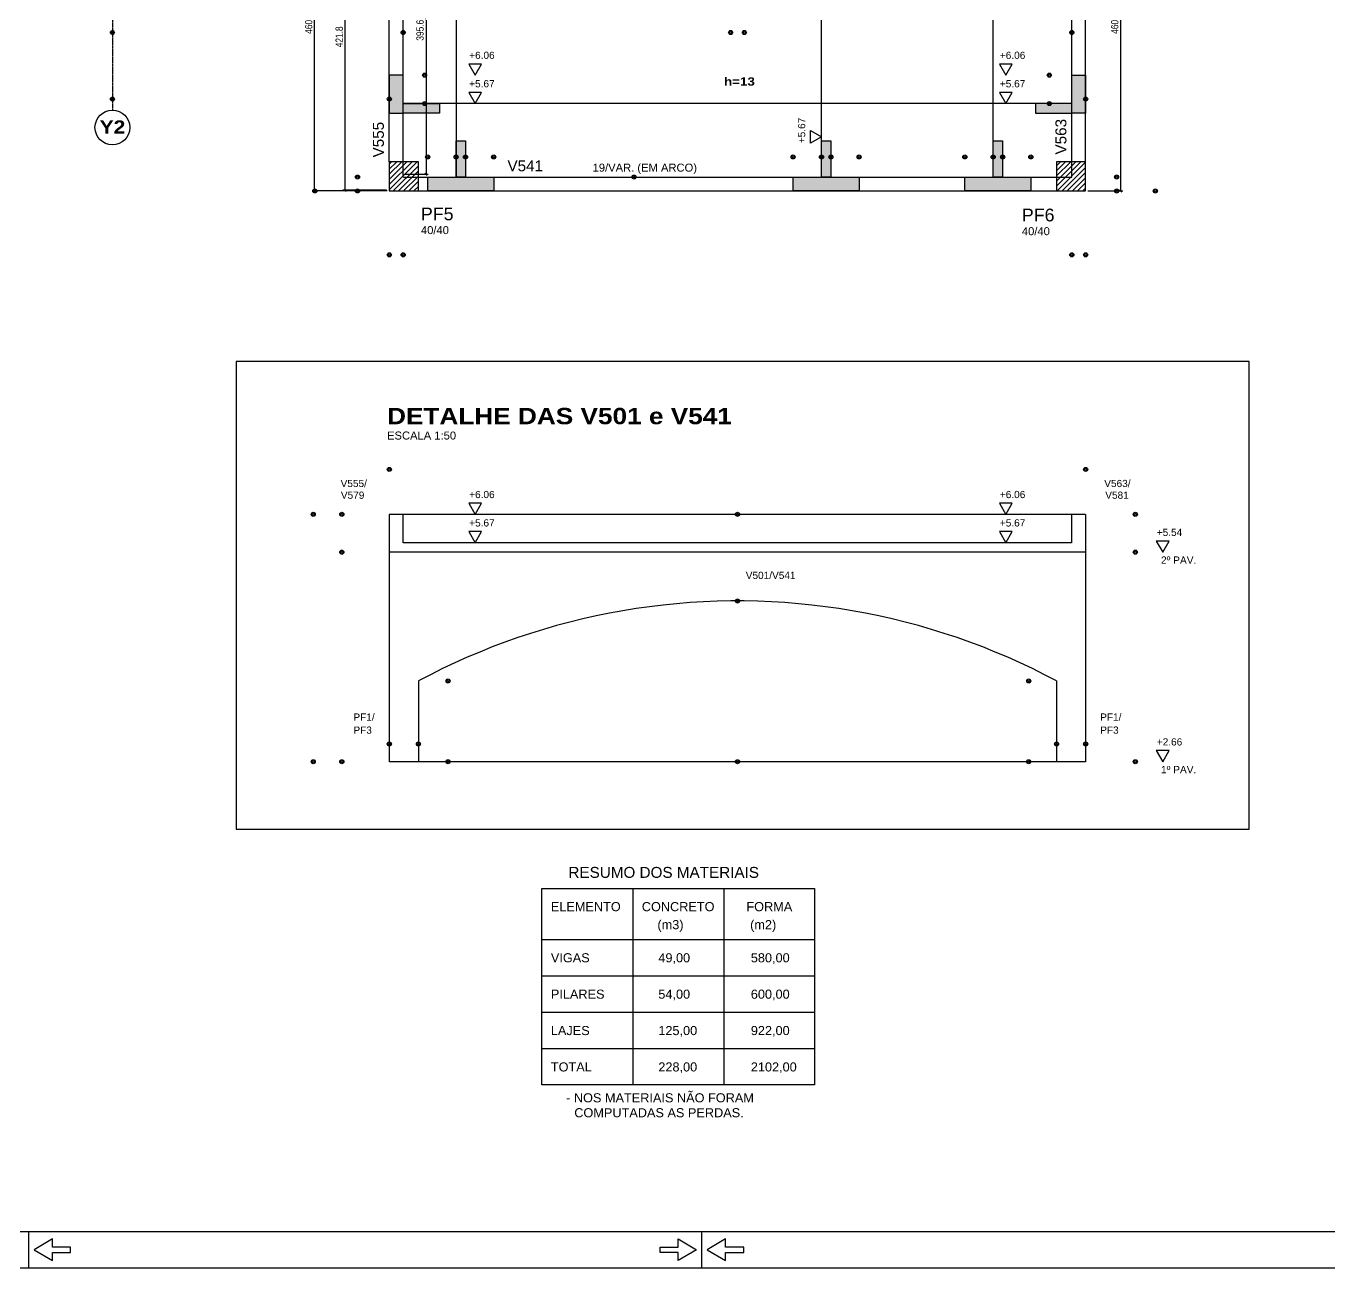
# Model space of a CAD drawing. Extents: x -15895 to 12929, y -2522 to 15173.
# Drawn here: x -13653 to -11863, y 10673 to 12380 of the extents above; entities that cross this region are included whole.
import ezdxf

# ---------------------------------------------------------------- set-up
doc = ezdxf.new("R2010")
doc.units = 0
doc.header["$PDMODE"] = 35
doc.header["$PDSIZE"] = -10
for name, pattern in [('ESTILO_TQS_0002', [0.4, 0.1, -0.3]), ('ESTILO_TQS_0006', [0.3, 0.2, -0.1]), ('ESTILO_TQS_0007', [2.1, 1.5, -0.2, 0.2, -0.2])]:
    doc.linetypes.add(name, pattern=pattern)
for name, color, linetype in [('COTA', 241, 'Continuous'), ('MTH-14', 2, 'Continuous'), ('MTH-179', 1, 'Continuous'), ('MTH-201', 4, 'Continuous'), ('MTH-224', 4, 'Continuous'), ('MTH-230', 1, 'Continuous'), ('MTH-DIM-PILAR', 3, 'Continuous'), ('MTH-DIM-VIGA', 3, 'Continuous'), ('MTH-EIXO-214', 4, 'Continuous'), ('MTH-FACE-VIGA', 7, 'Continuous'), ('MTH-HACHURA-PILAR', 1, 'Continuous'), ('MTH-LINHA-SEÇÃO', 16, 'Continuous'), ('MTH-MARGEM', 5, 'Continuous'), ('MTH-PILAR-MORRE', 5, 'Continuous'), ('MTH-SIMB_COTA', 3, 'Continuous'), ('MTH-SOMBRA21', 150, 'Continuous'), ('MTH-TIT1-PILAR', 5, 'Continuous'), ('MTH-TIT1-VIGA', 5, 'Continuous'), ('MTH-TXT', 4, 'Continuous'), ('MTH-TXT-NEGRITO', 5, 'Continuous'), ('MTH-TXT-NOTAS', 3, 'Continuous'), ('MTH-TXT2', 5, 'Continuous'), ('MTH-VIGA-INVERTIDA', 7, 'ESTILO_TQS_0002')]:
    doc.layers.add(name, color=color, linetype=linetype)
doc.styles.add('COTA TECNICA', font='techl___.ttf', dxfattribs={"height": 10})
doc.styles.add('TQS_ARIAL', font='arial.ttf')
doc.styles.add('TQS_ARIAL_BLACK', font='ariblk.ttf')
doc.dimstyles.new('PAINEL', dxfattribs={"dimtxt": 10, "dimasz": 3, "dimexe": 3, "dimexo": 3, "dimgap": 3, "dimtad": 1, "dimdec": 1, "dimzin": 12, "dimdsep": 46, "dimtxsty": 'COTA TECNICA', "dimblk1": 'OBLIQUE', "dimblk2": 'OBLIQUE', "dimsah": 1, "dimcen": 0.9, "dimclrd": 4, "dimclre": 4, "dimclrt": 240, "dimadec": 1, "dimazin": 3, "dimtfac": 1, "dimtdec": 1, "dimtmove": 0, "dimatfit": 3, "dimfxl": 1, "dimtolj": 1, "dimtzin": 12, "dimarcsym": 0})

# ---------------------------------------------------------------- blocks, each defined once
blk = doc.blocks.new('_Oblique')
at = {"color": 0, "linetype": 'ByBlock', "lineweight": -2}
blk.add_line((-0.5, -0.5), (0.5, 0.5), dxfattribs=at)
blk = doc.blocks.new('*D2027')
at = {"layer": 'COTA', "color": 4, "lineweight": -2, "transparency": 16777216}
for p, q in [((-13157.2, 12575.8), (-13217.9, 12575.8)), ((-13214.9, 12154), (-13214.9, 12575.8)), ((-13158, 12154), (-13217.9, 12154))]:
    blk.add_line(p, q, dxfattribs=at)
at = {"layer": 'Defpoints', "color": 0, "transparency": 16777216}
for p in [(-13214.9, 12575.8), (-13154.2, 12575.8), (-13155, 12154)]:
    blk.add_point(p, dxfattribs=at)
at = {"layer": 'COTA', "color": 4, "lineweight": -2, "transparency": 16777216, "xscale": 3, "yscale": 3, "zscale": 3}
for p, rotation in [((-13214.9, 12575.8), 90), ((-13214.9, 12154), 270)]:
    blk.add_blockref('_Oblique', p, dxfattribs=dict(at, rotation=rotation))
at = {"layer": 'COTA', "color": 240, "transparency": 16777216, "insert": (-13223, 12364.9), "char_height": 10, "attachment_point": 5, "rotation": 90, "style": 'COTA TECNICA'}
blk.add_mtext('\\A1;421.8', dxfattribs=at)
blk = doc.blocks.new('*D2029')
at = {"layer": 'COTA', "color": 4, "lineweight": -2, "transparency": 16777216}
for p, q in [((-13157.2, 12613.7), (-13259.8, 12613.7)), ((-13256.8, 12153.2), (-13256.8, 12613.7)), ((-13157.2, 12153.2), (-13259.8, 12153.2))]:
    blk.add_line(p, q, dxfattribs=at)
at = {"layer": 'Defpoints', "color": 0, "transparency": 16777216}
for p in [(-13256.8, 12613.7), (-13154.2, 12613.7), (-13154.2, 12153.2)]:
    blk.add_point(p, dxfattribs=at)
at = {"layer": 'COTA', "color": 4, "lineweight": -2, "transparency": 16777216, "xscale": 3, "yscale": 3, "zscale": 3}
for p, rotation in [((-13256.8, 12613.7), 90), ((-13256.8, 12153.2), 270)]:
    blk.add_blockref('_Oblique', p, dxfattribs=dict(at, rotation=rotation))
at = {"layer": 'COTA', "color": 240, "transparency": 16777216, "insert": (-13264.9, 12383.4), "char_height": 10, "attachment_point": 5, "rotation": 90, "style": 'COTA TECNICA'}
blk.add_mtext('\\A1;460.5', dxfattribs=at)
blk = doc.blocks.new('*D2030')
at = {"layer": 'COTA', "color": 4, "lineweight": -2, "transparency": 16777216}
for p, q in [((-13132.2, 12571.8), (-13100.7, 12571.8)), ((-13103.7, 12571.8), (-13103.7, 12176.2)), ((-13132.2, 12176.2), (-13100.7, 12176.2))]:
    blk.add_line(p, q, dxfattribs=at)
at = {"layer": 'Defpoints', "color": 0, "transparency": 16777216}
for p in [(-13135.2, 12571.8), (-13135.2, 12176.2), (-13103.7, 12176.2)]:
    blk.add_point(p, dxfattribs=at)
at = {"layer": 'COTA', "color": 4, "lineweight": -2, "transparency": 16777216, "xscale": 3, "yscale": 3, "zscale": 3}
for p, rotation in [((-13103.7, 12571.8), 90), ((-13103.7, 12176.2), 270)]:
    blk.add_blockref('_Oblique', p, dxfattribs=dict(at, rotation=rotation))
at = {"layer": 'COTA', "color": 240, "transparency": 16777216, "insert": (-13111.9, 12374), "char_height": 10, "attachment_point": 5, "rotation": 90, "style": 'COTA TECNICA'}
blk.add_mtext('\\A1;395.6', dxfattribs=at)
blk = doc.blocks.new('*D2031')
at = {"layer": 'COTA', "color": 4, "lineweight": -2, "transparency": 16777216}
for p, q in [((-12194.2, 12613.7), (-12146, 12613.7)), ((-12149, 12153.2), (-12149, 12613.7)), ((-12194.2, 12153.2), (-12146, 12153.2))]:
    blk.add_line(p, q, dxfattribs=at)
at = {"layer": 'Defpoints', "color": 0, "transparency": 16777216}
for p in [(-12197.2, 12613.7), (-12149, 12613.7), (-12197.2, 12153.2)]:
    blk.add_point(p, dxfattribs=at)
at = {"layer": 'COTA', "color": 4, "lineweight": -2, "transparency": 16777216, "xscale": 3, "yscale": 3, "zscale": 3}
for p, rotation in [((-12149, 12613.7), 90), ((-12149, 12153.2), 270)]:
    blk.add_blockref('_Oblique', p, dxfattribs=dict(at, rotation=rotation))
at = {"layer": 'COTA', "color": 240, "transparency": 16777216, "insert": (-12157.1, 12383.4), "char_height": 10, "attachment_point": 5, "rotation": 90, "style": 'COTA TECNICA'}
blk.add_mtext('\\A1;460.5', dxfattribs=at)

msp = doc.modelspace()

# ---------------------------------------------------------------- linework, layer by layer
at = {"layer": 'COTA'}
msp.add_lwpolyline([(-13364.81, 11276.18), (-11972.54, 11276.18), (-11972.54, 11918.69), (-13364.81, 11918.69)], close=True, dxfattribs=at)
at = {"layer": 'MTH-14', "linetype": 'Continuous'}
for p, q in [((-12819.65, 11194.49), (-12819.65, 10924.49)), ((-12694.65, 11194.49), (-12694.65, 10924.49)), ((-12944.65, 11074.49), (-12569.65, 11074.49)), ((-12944.65, 11024.49), (-12569.65, 11024.49))]:
    msp.add_line(p, q, dxfattribs=at)
at = {"layer": 'MTH-179', "linetype": 'Continuous'}
for p, q in [((-13649.64, 10672.93), (-13649.64, 10722.93)), ((-12724.64, 10672.93), (-12724.64, 10722.93)), ((-15894.64, 10672.93), (-8099.64, 10672.93))]:
    msp.add_line(p, q, dxfattribs=at)
for points in [[(-13642.14, 10697.93), (-13617.14, 10682.93), (-13617.14, 10694.18), (-13592.14, 10694.18), (-13592.14, 10701.68), (-13617.14, 10701.68), (-13617.14, 10712.93), (-13642.14, 10697.93)], [(-12732.14, 10697.93), (-12757.14, 10682.93), (-12757.14, 10694.18), (-12782.14, 10694.18), (-12782.14, 10701.68), (-12757.14, 10701.68), (-12757.14, 10712.93), (-12732.14, 10697.93)], [(-12717.14, 10697.93), (-12692.14, 10682.93), (-12692.14, 10694.18), (-12667.14, 10694.18), (-12667.14, 10701.68), (-12692.14, 10701.68), (-12692.14, 10712.93), (-12717.14, 10697.93)]]:
    msp.add_lwpolyline(points, dxfattribs=at)
at = {"layer": 'MTH-201', "linetype": 'ESTILO_TQS_0006'}
msp.add_line((-12197.16, 11368.64), (-13154.16, 11368.64), dxfattribs=at)
at = {"layer": 'MTH-224', "linetype": 'Continuous'}
for points in [[(-13045.09, 12327.53), (-13036.25, 12312.23), (-13027.42, 12327.53), (-13045.09, 12327.53)], [(-12315.77, 12327.53), (-12306.93, 12312.23), (-12298.1, 12327.53), (-12315.77, 12327.53)], [(-13045.09, 12288.53), (-13036.25, 12273.23), (-13027.42, 12288.53), (-13045.09, 12288.53)], [(-12315.77, 12288.53), (-12306.93, 12273.23), (-12298.1, 12288.53), (-12315.77, 12288.53)], [(-12575.54, 12236.39), (-12560.24, 12227.56), (-12575.54, 12218.73), (-12575.54, 12236.39)], [(-13045.09, 11723.94), (-13036.25, 11708.64), (-13027.42, 11723.94), (-13045.09, 11723.94)], [(-12315.77, 11723.94), (-12306.93, 11708.64), (-12298.1, 11723.94), (-12315.77, 11723.94)], [(-13045.09, 11684.94), (-13036.25, 11669.64), (-13027.42, 11684.94), (-13045.09, 11684.94)], [(-12315.77, 11684.94), (-12306.93, 11669.64), (-12298.1, 11684.94), (-12315.77, 11684.94)], [(-12100.1, 11671.94), (-12091.26, 11656.64), (-12082.43, 11671.94), (-12100.1, 11671.94)], [(-12100.1, 11383.94), (-12091.26, 11368.64), (-12082.43, 11383.94), (-12100.1, 11383.94)]]:
    msp.add_lwpolyline(points, dxfattribs=at)
at = {"layer": 'MTH-230', "linetype": 'Continuous'}
msp.add_circle((-13534.66, 12240.34), 24, dxfattribs=at)
at = {"layer": 'MTH-EIXO-214', "linetype": 'ESTILO_TQS_0007'}
msp.add_line((-13534.66, 14881.16), (-13534.66, 12264.34), dxfattribs=at)
at = {"layer": 'MTH-FACE-VIGA', "linetype": 'Continuous'}
for p, q in [((-13154.16, 12193.16), (-13154.16, 12613.66)), ((-12197.16, 12193.16), (-12197.16, 12613.66)), ((-13114.16, 12153.16), (-12237.16, 12153.16)), ((-13154.16, 11708.64), (-13154.16, 11368.64)), ((-12197.16, 11708.64), (-13154.16, 11708.64)), ((-12197.16, 11708.64), (-12197.16, 11368.64)), ((-13114.16, 11479.64), (-13114.16, 11368.64)), ((-12237.16, 11479.64), (-12237.16, 11368.64))]:
    msp.add_line(p, q, dxfattribs=at)
msp.add_lwpolyline([(-12237.16, 11479.64), (-12253.68, 11488.28), (-12270.37, 11496.58), (-12287.23, 11504.54), (-12304.24, 11512.16), (-12321.39, 11519.44), (-12338.7, 11526.38), (-12356.13, 11532.96), (-12373.7, 11539.2), (-12391.39, 11545.08), (-12409.19, 11550.6), (-12427.1, 11555.77), (-12445.1, 11560.58), (-12463.21, 11565.02), (-12481.39, 11569.1), (-12499.66, 11572.82), (-12517.99, 11576.17), (-12536.39, 11579.15), (-12554.85, 11581.75), (-12573.35, 11583.99), (-12591.9, 11585.86), (-12610.48, 11587.35), (-12629.09, 11588.48), (-12647.71, 11589.22), (-12666.35, 11589.6), (-12684.98, 11589.6), (-12703.62, 11589.22), (-12722.24, 11588.48), (-12740.85, 11587.35), (-12759.43, 11585.86), (-12777.97, 11583.99), (-12796.48, 11581.75), (-12814.93, 11579.15), (-12833.33, 11576.17), (-12851.67, 11572.82), (-12869.94, 11569.1), (-12888.12, 11565.02), (-12906.23, 11560.58), (-12924.23, 11555.77), (-12942.14, 11550.6), (-12959.94, 11545.08), (-12977.63, 11539.2), (-12995.2, 11532.96), (-13012.63, 11526.38), (-13029.93, 11519.44), (-13047.09, 11512.16), (-13064.1, 11504.54), (-13080.96, 11496.58), (-13097.64, 11488.28), (-13114.16, 11479.64)], dxfattribs=at)
at = {"layer": 'MTH-HACHURA-PILAR', "linetype": 'Continuous'}
for p, q in [((-13154.16, 12154.75), (-13115.75, 12193.16)), ((-13154.16, 12161.82), (-13122.82, 12193.16)), ((-13154.16, 12168.89), (-13129.89, 12193.16)), ((-13154.16, 12175.96), (-13136.97, 12193.16)), ((-13154.16, 12183.03), (-13144.04, 12193.16)), ((-13154.16, 12190.1), (-13151.11, 12193.16)), ((-13148.68, 12153.16), (-13114.16, 12187.68)), ((-13141.61, 12153.16), (-13114.16, 12180.61)), ((-12237.16, 12159.58), (-12203.59, 12193.16)), ((-12237.16, 12166.65), (-12210.66, 12193.16)), ((-12237.16, 12173.72), (-12217.73, 12193.16)), ((-12237.16, 12180.79), (-12224.8, 12193.16)), ((-12237.16, 12187.86), (-12231.87, 12193.16)), ((-12236.51, 12153.16), (-12197.16, 12192.51)), ((-12229.44, 12153.16), (-12197.16, 12185.44)), ((-12222.37, 12153.16), (-12197.16, 12178.37)), ((-13134.54, 12153.16), (-13114.16, 12173.53)), ((-13127.47, 12153.16), (-13114.16, 12166.46)), ((-13120.4, 12153.16), (-13114.16, 12159.39)), ((-12215.3, 12153.16), (-12197.16, 12171.3)), ((-12208.23, 12153.16), (-12197.16, 12164.22)), ((-12201.16, 12153.16), (-12197.16, 12157.15))]:
    msp.add_line(p, q, dxfattribs=at)
at = {"layer": 'MTH-LINHA-SEÇÃO', "linetype": 'Continuous'}
for p, q in [((-13062.42, 12530.98), (-13062.42, 12172.16)), ((-12324.24, 12172.16), (-12324.24, 12520.32)), ((-12560.24, 12172.16), (-12560.24, 12441.28)), ((-12216.16, 12273.23), (-13135.16, 12273.23))]:
    msp.add_line(p, q, dxfattribs=at)
for points in [[(-13135.16, 12260.23), (-13135.16, 12312.23), (-13154.16, 12312.23), (-13154.16, 12260.23), (-13135.16, 12260.23)], [(-12216.16, 12260.23), (-12216.16, 12312.23), (-12197.16, 12312.23), (-12197.16, 12260.23), (-12216.16, 12260.23)], [(-13135.16, 12273.23), (-13085.16, 12273.23), (-13085.16, 12260.23), (-13135.16, 12260.23), (-13135.16, 12273.23)], [(-12216.16, 12273.23), (-12266.16, 12273.23), (-12266.16, 12260.23), (-12216.16, 12260.23), (-12216.16, 12273.23)], [(-13062.42, 12172.16), (-13062.42, 12222.16), (-13049.42, 12222.16), (-13049.42, 12172.16), (-13062.42, 12172.16)], [(-12560.24, 12172.16), (-12560.24, 12222.16), (-12547.24, 12222.16), (-12547.24, 12172.16), (-12560.24, 12172.16)], [(-12324.24, 12172.16), (-12324.24, 12222.16), (-12311.24, 12222.16), (-12311.24, 12172.16), (-12324.24, 12172.16)], [(-13010.71, 12153.16), (-13101.42, 12153.16), (-13101.42, 12172.16), (-13010.71, 12172.16), (-13010.71, 12153.16)], [(-12508.52, 12153.16), (-12599.24, 12153.16), (-12599.24, 12172.16), (-12508.52, 12172.16), (-12508.52, 12153.16)], [(-12272.53, 12153.16), (-12363.24, 12153.16), (-12363.24, 12172.16), (-12272.53, 12172.16), (-12272.53, 12153.16)]]:
    msp.add_lwpolyline(points, dxfattribs=at)
at = {"layer": 'MTH-MARGEM', "linetype": 'Continuous'}
msp.add_line((-15719.64, 10722.93), (-8149.64, 10722.93), dxfattribs=at)
at = {"layer": 'MTH-PILAR-MORRE', "linetype": 'Continuous'}
for points in [[(-13114.16, 12193.16), (-13154.16, 12193.16), (-13154.16, 12153.16), (-13114.16, 12153.16), (-13114.16, 12193.16)], [(-12197.16, 12193.16), (-12237.16, 12193.16), (-12237.16, 12153.16), (-12197.16, 12153.16), (-12197.16, 12193.16)]]:
    msp.add_lwpolyline(points, dxfattribs=at)
at = {"layer": 'MTH-SIMB_COTA', "linetype": 'Continuous'}
for centre, radius in [((-13534.66, 12370.91), 2.8), ((-13135.16, 12370.91), 2.8), ((-12685.16, 12370.91), 2.8), ((-12685.16, 12370.91), 2.8), ((-12666.16, 12370.91), 2.8), ((-12666.16, 12370.91), 2.8), ((-12216.16, 12370.91), 2.8), ((-13534.66, 12370.91), 1.4), ((-13135.16, 12370.91), 1.4), ((-12685.16, 12370.91), 1.4), ((-12685.16, 12370.91), 1.4), ((-12666.16, 12370.91), 1.4), ((-12666.16, 12370.91), 1.4), ((-12216.16, 12370.91), 1.4), ((-13105.65, 12312.23), 2.8), ((-13105.65, 12312.23), 1.4), ((-12247.05, 12312.23), 2.8), ((-12247.05, 12312.23), 1.4), ((-13534.66, 12279.34), 2.8), ((-13534.66, 12279.34), 2.8), ((-13534.66, 12279.34), 1.4), ((-13534.66, 12279.34), 1.4), ((-13154.16, 12279.34), 2.8), ((-13154.16, 12279.34), 1.4), ((-13105.65, 12273.23), 2.8), ((-13105.65, 12273.23), 1.4), ((-12247.05, 12273.23), 2.8), ((-12247.05, 12273.23), 1.4), ((-12197.16, 12279.34), 2.8), ((-12197.16, 12279.34), 1.4), ((-13101.42, 12199.88), 2.8), ((-13101.42, 12199.88), 1.4), ((-13062.42, 12199.88), 2.8), ((-13062.42, 12199.88), 1.4), ((-13049.42, 12199.88), 2.8), ((-13049.42, 12199.88), 1.4), ((-13010.71, 12199.88), 2.8), ((-13010.71, 12199.88), 1.4), ((-12599.24, 12199.88), 2.8), ((-12599.24, 12199.88), 1.4), ((-12560.24, 12199.88), 2.8), ((-12560.24, 12199.88), 1.4), ((-12547.24, 12199.88), 2.8), ((-12547.24, 12199.88), 1.4), ((-12508.52, 12199.88), 2.8), ((-12508.52, 12199.88), 1.4), ((-12363.24, 12199.88), 2.8), ((-12363.24, 12199.88), 1.4), ((-12324.24, 12199.88), 2.8), ((-12324.24, 12199.88), 1.4), ((-12311.24, 12199.88), 2.8), ((-12311.24, 12199.88), 1.4), ((-12272.53, 12199.88), 2.8), ((-12272.53, 12199.88), 1.4), ((-13197.9, 12172.16), 2.8), ((-13197.9, 12172.16), 2.8), ((-13197.9, 12172.16), 1.4), ((-13197.9, 12172.16), 1.4), ((-12817.98, 12172.16), 2.8), ((-12817.98, 12172.16), 1.4), ((-12154.69, 12172.16), 2.8), ((-12154.69, 12172.16), 2.8), ((-12154.69, 12172.16), 1.4), ((-12154.69, 12172.16), 1.4), ((-13256.5, 12153.16), 2.8), ((-13256.5, 12153.16), 1.4), ((-13197.9, 12153.16), 2.8), ((-13197.9, 12153.16), 1.4), ((-12154.69, 12153.16), 2.8), ((-12154.69, 12153.16), 1.4), ((-12101.39, 12153.16), 2.8), ((-12101.39, 12153.16), 1.4), ((-13154.16, 12065.31), 2.8), ((-13154.16, 12065.31), 2.8), ((-13154.16, 12065.31), 1.4), ((-13154.16, 12065.31), 1.4), ((-13135.16, 12065.31), 2.8), ((-13135.16, 12065.31), 2.8), ((-13135.16, 12065.31), 1.4), ((-13135.16, 12065.31), 1.4), ((-12216.16, 12065.31), 2.8), ((-12216.16, 12065.31), 2.8), ((-12216.16, 12065.31), 1.4), ((-12216.16, 12065.31), 1.4), ((-12197.16, 12065.31), 2.8), ((-12197.16, 12065.31), 2.8), ((-12197.16, 12065.31), 1.4), ((-12197.16, 12065.31), 1.4), ((-13154.16, 11770.35), 2.8), ((-13154.16, 11770.35), 1.4), ((-12197.16, 11770.35), 2.8), ((-12197.16, 11770.35), 1.4), ((-13258.65, 11708.64), 2.8), ((-13219.41, 11708.64), 2.8), ((-12675.66, 11708.64), 2.8), ((-12128.91, 11708.64), 2.8), ((-13258.65, 11708.64), 1.4), ((-13219.41, 11708.64), 1.4), ((-12675.66, 11708.64), 1.4), ((-12128.91, 11708.64), 1.4), ((-13219.41, 11656.64), 2.8), ((-13219.41, 11656.64), 2.8), ((-13219.41, 11656.64), 1.4), ((-13219.41, 11656.64), 1.4), ((-12128.91, 11656.64), 2.8), ((-12128.91, 11656.64), 2.8), ((-12128.91, 11656.64), 1.4), ((-12128.91, 11656.64), 1.4), ((-12675.66, 11589.6), 2.8), ((-12675.66, 11589.6), 2.8), ((-12675.66, 11589.6), 1.4), ((-12675.66, 11589.6), 1.4), ((-13073.4, 11479.64), 2.8), ((-13073.4, 11479.64), 1.4), ((-12275.4, 11479.64), 2.8), ((-12275.4, 11479.64), 1.4), ((-13154.16, 11392.98), 2.8), ((-13154.16, 11392.98), 1.4), ((-13114.16, 11392.98), 2.8), ((-13114.16, 11392.98), 2.8), ((-13114.16, 11392.98), 1.4), ((-13114.16, 11392.98), 1.4), ((-12237.16, 11392.98), 2.8), ((-12237.16, 11392.98), 2.8), ((-12237.16, 11392.98), 1.4), ((-12237.16, 11392.98), 1.4), ((-12197.16, 11392.98), 2.8), ((-12197.16, 11392.98), 1.4), ((-13258.65, 11368.64), 2.8), ((-13219.41, 11368.64), 2.8), ((-13073.4, 11368.64), 2.8), ((-12675.66, 11368.64), 2.8), ((-12275.4, 11368.64), 2.8), ((-12128.91, 11368.64), 2.8), ((-13258.65, 11368.64), 1.4), ((-13219.41, 11368.64), 1.4), ((-13073.4, 11368.64), 1.4), ((-12675.66, 11368.64), 1.4), ((-12275.4, 11368.64), 1.4), ((-12128.91, 11368.64), 1.4)]:
    msp.add_circle(centre, radius, dxfattribs=at)
at = {"layer": 'MTH-SOMBRA21', "linetype": 'Continuous'}
for points in [[(-13135.16, 12260.23), (-13135.16, 12312.23), (-13154.16, 12312.23)], [(-13135.16, 12260.23), (-13154.16, 12312.23), (-13154.16, 12260.23)], [(-12216.16, 12260.23), (-12216.16, 12312.23), (-12197.16, 12312.23)], [(-12216.16, 12260.23), (-12197.16, 12312.23), (-12197.16, 12260.23)], [(-13135.16, 12273.23), (-13085.16, 12273.23), (-13085.16, 12260.23)], [(-13135.16, 12273.23), (-13085.16, 12260.23), (-13135.16, 12260.23)], [(-13135.16, 12273.23), (-13135.16, 12260.23), (-13135.16, 12273.23)], [(-12216.16, 12273.23), (-12266.16, 12273.23), (-12266.16, 12260.23)], [(-12216.16, 12273.23), (-12266.16, 12260.23), (-12216.16, 12260.23)], [(-12216.16, 12273.23), (-12216.16, 12260.23), (-12216.16, 12273.23)], [(-13135.16, 12260.23), (-13154.16, 12260.23), (-13135.16, 12260.23)], [(-12216.16, 12260.23), (-12197.16, 12260.23), (-12216.16, 12260.23)], [(-13062.42, 12172.16), (-13062.42, 12222.16), (-13049.42, 12222.16)], [(-13062.42, 12172.16), (-13049.42, 12222.16), (-13049.42, 12172.16)], [(-12560.24, 12172.16), (-12560.24, 12222.16), (-12547.24, 12222.16)], [(-12560.24, 12172.16), (-12547.24, 12222.16), (-12547.24, 12172.16)], [(-12324.24, 12172.16), (-12324.24, 12222.16), (-12311.24, 12222.16)], [(-12324.24, 12172.16), (-12311.24, 12222.16), (-12311.24, 12172.16)], [(-13010.71, 12153.16), (-13101.42, 12153.16), (-13101.42, 12172.16)], [(-13010.71, 12153.16), (-13101.42, 12172.16), (-13010.71, 12172.16)], [(-13062.42, 12172.16), (-13049.42, 12172.16), (-13062.42, 12172.16)], [(-13010.71, 12153.16), (-13010.71, 12172.16), (-13010.71, 12153.16)], [(-12508.52, 12153.16), (-12599.24, 12153.16), (-12599.24, 12172.16)], [(-12508.52, 12153.16), (-12599.24, 12172.16), (-12508.52, 12172.16)], [(-12560.24, 12172.16), (-12547.24, 12172.16), (-12560.24, 12172.16)], [(-12508.52, 12153.16), (-12508.52, 12172.16), (-12508.52, 12153.16)], [(-12272.53, 12153.16), (-12363.24, 12153.16), (-12363.24, 12172.16)], [(-12272.53, 12153.16), (-12363.24, 12172.16), (-12272.53, 12172.16)], [(-12324.24, 12172.16), (-12311.24, 12172.16), (-12324.24, 12172.16)], [(-12272.53, 12153.16), (-12272.53, 12172.16), (-12272.53, 12153.16)]]:
    msp.add_solid(points, dxfattribs=at)
at = {"layer": 'MTH-TXT2', "linetype": 'Continuous'}
for p, q in [((-12944.65, 11194.49), (-12569.65, 11194.49)), ((-12944.65, 10924.49), (-12944.65, 11194.49)), ((-12569.65, 11194.49), (-12569.65, 10924.49)), ((-12944.65, 11124.49), (-12569.65, 11124.49)), ((-12944.65, 10974.49), (-12569.65, 10974.49)), ((-12569.65, 10924.49), (-12944.65, 10924.49))]:
    msp.add_line(p, q, dxfattribs=at)
at = {"layer": 'MTH-VIGA-INVERTIDA', "linetype": 'ESTILO_TQS_0006'}
for p, q in [((-13135.16, 12172.16), (-13135.16, 12613.66)), ((-12216.16, 12172.16), (-12216.16, 12613.66)), ((-13135.16, 12172.16), (-12216.16, 12172.16)), ((-13135.16, 11669.64), (-13135.16, 11708.64)), ((-12216.16, 11669.64), (-12216.16, 11708.64)), ((-12197.16, 11656.64), (-13154.16, 11656.64)), ((-12216.16, 11669.64), (-13135.16, 11669.64))]:
    msp.add_line(p, q, dxfattribs=at)

# ---------------------------------------------------------------- texts
at = {"layer": 'MTH-DIM-PILAR', "linetype": 'Continuous', "style": 'TQS_ARIAL'}
for p in [(-13110.69, 12093.81), (-12284.81, 12092.3)]:
    msp.add_text('40/40', height=11, dxfattribs=at).set_placement(p)
at = {"layer": 'MTH-DIM-VIGA', "linetype": 'Continuous', "style": 'TQS_ARIAL'}
msp.add_text('19/VAR. (EM ARCO)', height=11, dxfattribs=at).set_placement((-12874.74, 12179.66))
at = {"layer": 'MTH-TIT1-PILAR', "linetype": 'Continuous', "style": 'TQS_ARIAL'}
for s, p in [('PF5', (-13110.69, 12112.81)), ('PF6', (-12284.81, 12111.3))]:
    msp.add_text(s, height=17.5, dxfattribs=at).set_placement(p)
at = {"layer": 'MTH-TIT1-VIGA', "linetype": 'Continuous', "style": 'TQS_ARIAL'}
for s, p in [('V563', (-12223.66, 12203.16)), ('V555', (-13161.66, 12199.17))]:
    msp.add_text(s, height=15, rotation=90, dxfattribs=at).set_placement(p)
msp.add_text('V541', height=15, dxfattribs=at).set_placement((-12991.78, 12180.16))
at = {"layer": 'MTH-TXT', "linetype": 'Continuous', "style": 'TQS_ARIAL'}
for s, height, p in [('+6.06', 9.9, (-13044.39, 12334.55)), ('+6.06', 9.9, (-12315.07, 12334.55)), ('+5.67', 9.9, (-13044.39, 12295.55)), ('+5.67', 9.9, (-12315.07, 12295.55)), ('V555/', 9.9, (-13221.08, 11746.14)), ('V563/', 9.9, (-12171.58, 11746.14)), ('V579', 9.9, (-13220.72, 11730.03)), ('+6.06', 9.9, (-13044.39, 11730.96)), ('+6.06', 9.9, (-12315.07, 11730.96)), ('V581', 9.9, (-12170.21, 11730.03)), ('+5.67', 9.9, (-13044.39, 11691.96)), ('+5.67', 9.9, (-12315.07, 11691.96)), ('+5.54', 9.9, (-12099.4, 11678.96)), ('V501/V541', 9.9, (-12664.29, 11619.84)), ('PF1/', 9.9, (-13203.49, 11425.06)), ('PF1/', 9.9, (-12177.19, 11425.06)), ('PF3', 9.9, (-13203.49, 11407.16)), ('PF3', 9.9, (-12177.19, 11407.16)), ('+2.66', 9.9, (-12099.4, 11390.96)), ('VIGAS', 12.5, (-12932.15, 11092.95)), ('49,00', 12.5, (-12784.44, 11092.95)), ('580,00', 12.5, (-12657.33, 11092.95)), ('PILARES', 12.5, (-12932.15, 11042.95)), ('54,00', 12.5, (-12784.44, 11042.95)), ('600,00', 12.5, (-12657.33, 11042.95)), ('LAJES', 12.5, (-12932.15, 10992.95)), ('125,00', 12.5, (-12784.44, 10992.95)), ('922,00', 12.5, (-12657.33, 10992.95)), ('TOTAL', 12.5, (-12932.15, 10942.95)), ('228,00', 12.5, (-12784.44, 10942.95)), ('2102,00', 12.5, (-12657.33, 10942.95))]:
    msp.add_text(s, height=height, dxfattribs=at).set_placement(p)
msp.add_text('+5.67', height=9.9, rotation=90, dxfattribs=at).set_placement((-12582.56, 12218.73))
at = {"layer": 'MTH-TXT-NEGRITO', "linetype": 'Continuous', "style": 'TQS_ARIAL_BLACK'}
for s, height, p in [('h=13', 11.5, (-12694.18, 12297.81)), ('Y2', 18, (-13552.2, 12232.06)), ('DETALHE DAS V501 e V541', 22.5, (-13157.22, 11832.47))]:
    msp.add_text(s, height=height, dxfattribs=at).set_placement(p)
at = {"layer": 'MTH-TXT-NOTAS', "linetype": 'Continuous', "style": 'TQS_ARIAL'}
for s, height, p in [('ESCALA 1:50', 11, (-13157.22, 11811.47)), ('2º PAV.', 10, (-12093.61, 11640.8)), ('1º PAV.', 10, (-12093.61, 11352.79))]:
    msp.add_text(s, height=height, dxfattribs=at).set_placement(p)
at = {"layer": 'MTH-TXT2', "linetype": 'Continuous', "style": 'TQS_ARIAL'}
for s, height, p in [('RESUMO DOS MATERIAIS', 15, (-12908.01, 11209.07)), ('ELEMENTO', 12.5, (-12932.15, 11163.24)), ('CONCRETO', 12.5, (-12807.15, 11163.24)), ('FORMA', 12.5, (-12663.4, 11163.24)), ('(m3)', 12.5, (-12785.68, 11138.47)), ('(m2)', 12.5, (-12658.29, 11138.47)), ('- NOS MATERIAIS NÃO FORAM', 12.5, (-12911.13, 10900.5)), ('COMPUTADAS AS PERDAS.', 12.5, (-12899.96, 10880))]:
    msp.add_text(s, height=height, dxfattribs=at).set_placement(p)

# ---------------------------------------------------------------- dimensions: what is measured, and where the dimension line sits
at = {"layer": 'COTA'}
for base, p1, p2, picture, middle in [((-13256.76, 12613.66), (-13154.16, 12153.16), (-13154.16, 12613.66), '*D2029', (-13264.87, 12383.41)), ((-12149.03, 12613.66), (-12197.16, 12153.16), (-12197.16, 12613.66), '*D2031', (-12157.14, 12383.41)), ((-13214.86, 12575.75), (-13154.96, 12153.95), (-13154.16, 12575.75), '*D2027', (-13222.96, 12364.85)), ((-13103.69, 12176.16), (-13135.16, 12571.75), (-13135.16, 12176.16), '*D2030', (-13111.94, 12373.96))]:
    dim = msp.add_linear_dim(base=base, p1=p1, p2=p2, angle=90, dimstyle='PAINEL', dxfattribs=at)
    dim.commit()
    dim.dimension.update_dxf_attribs({"geometry": picture, "text_midpoint": middle})

doc.saveas('drawing.dxf')
